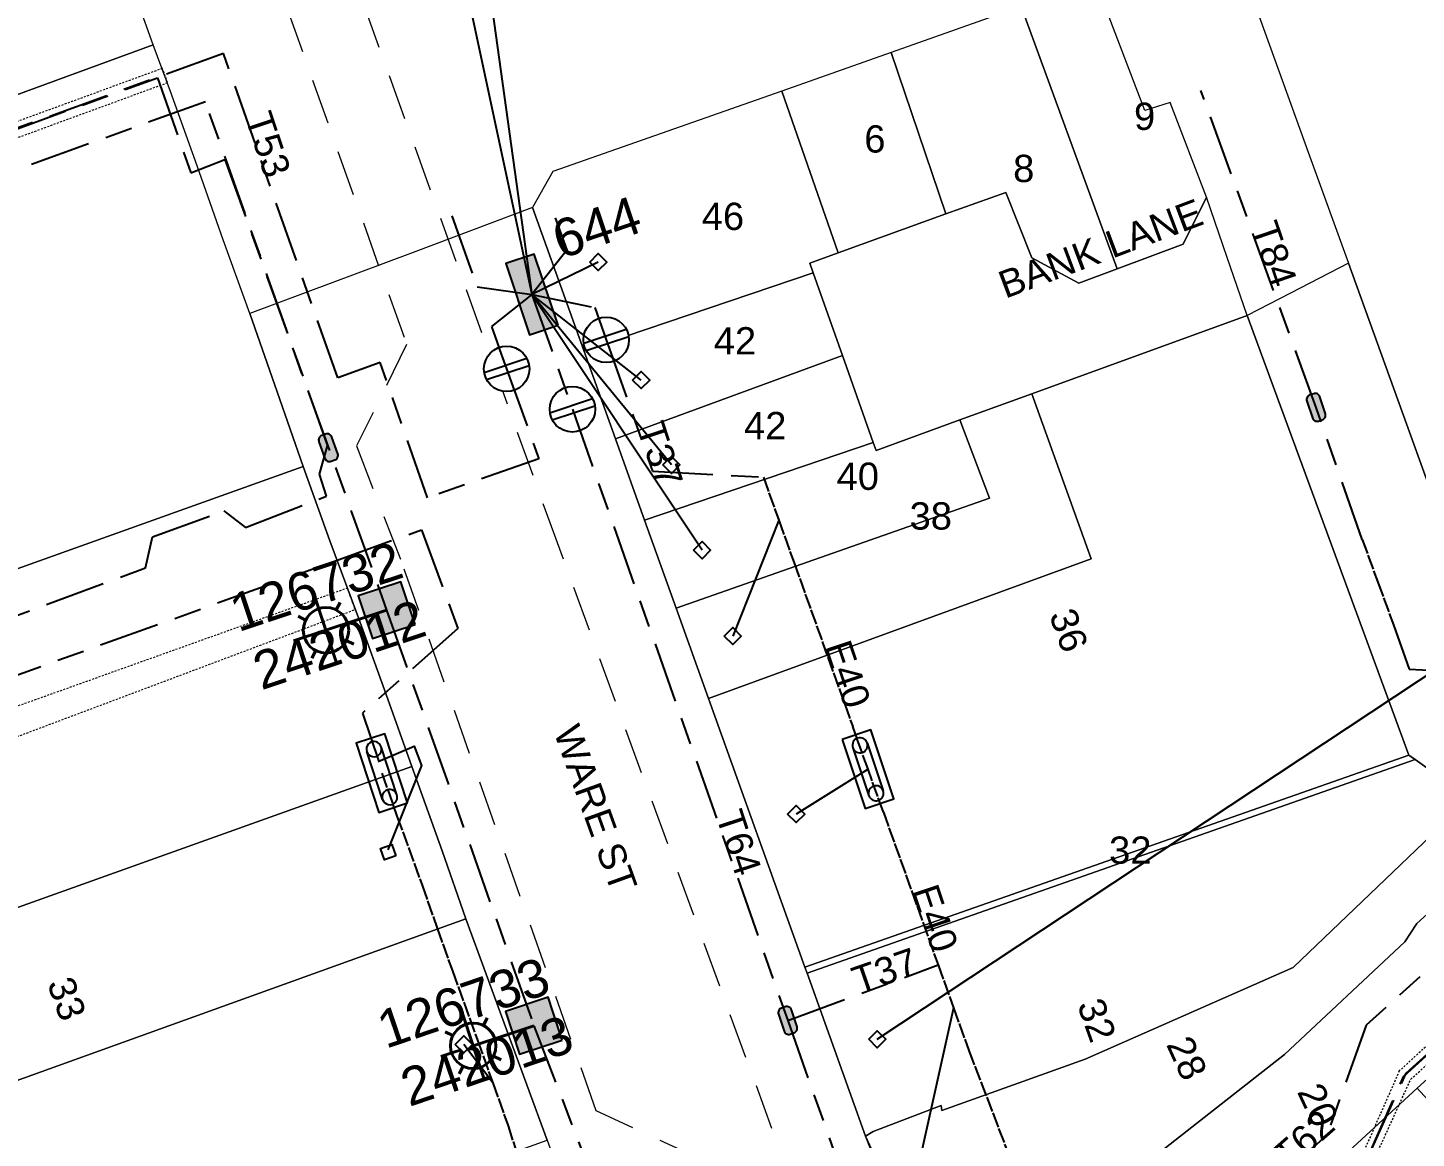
# Model space of a CAD drawing. Header units: metres. Extents: x 309980 to 311407, y 6249141 to 6251386.
# Drawn here: x 310832.7 to 310924.3, y 6250151.2 to 6250224.4 of the extents above; entities that cross this region are included whole.
import ezdxf
from ezdxf.enums import TextEntityAlignment as Align

# ---------------------------------------------------------------- set-up
doc = ezdxf.new("R2010")
doc.units = ezdxf.units.M
for name, pattern in [('Cable Exist OH', [1, 1, 0]), ('Cable Exist UG', [8.2, 4, -1.2, 1.8, -1.2]), ('Dash', [5, 3, -2]), ('HIDDEN', [0.375, 0.25, -0.125]), ('HIDDEN2', [0.1875, 0.125, -0.0625])]:
    doc.linetypes.add(name, pattern=pattern)
doc.layers.get('0').update_dxf_attribs({"color": 6})
for name, color, linetype, lineweight in [('Cadastre Buildings_SP_EXT', 9, 'Continuous', 5), ('Cadastre Developer_SP_EXT', 9, 'Continuous', 5), ('Cadastre Land Parcels_SP_EXT', 9, 'Continuous', 5), ('Cadastre Other Property_SP_EXT', 9, 'HIDDEN', 5), ('Cadastre Roads_SP_EXT', 9, 'Continuous', 5)]:
    doc.layers.add(name, color=color, linetype=linetype, lineweight=lineweight)
for name, color, linetype in [('Equip_LV_EXT', 7, 'Continuous'), ('Equip_SP_SL_EXT', 7, 'Continuous'), ('Mains_HV_EXT', 7, 'Continuous'), ('Mains_LV_EXT', 7, 'Continuous'), ('Mains_SL_EXT', 7, 'Continuous'), ('Services_SP_EXT', 7, 'Continuous'), ('SupportsUG_SP_LV_EXT', 7, 'Continuous'), ('SupportsUG_SP_LV_SL_EXT', 7, 'Continuous')]:
    doc.layers.add(name, color=color, linetype=linetype)
doc.styles.add('COLUMN_LABEL', font='arial.ttf')
doc.styles.add('iecARIAL', font='arial.ttf', dxfattribs={"height": 2})
doc.styles.add('POLE_LABEL', font='arial.ttf')
doc.styles.get("Standard").update_dxf_attribs({"font": 'arial.ttf'})

# ---------------------------------------------------------------- blocks, each defined once
blk = doc.blocks.new('COLUMN_EXT')
blk.add_hatch(color=256).paths.add_polyline_path([(-1.485, 1.485), (-1.485, -1.485), (1.485, -1.485), (1.485, 1.485)])
blk.add_lwpolyline([(-1.485, -1.485), (1.485, -1.485), (1.485, 1.485), (-1.485, 1.485)], close=True)
for tag, height, style, flags, p in [('ASSET_NUM', 2.5, 'COLUMN_LABEL', 8, (2, 2)), ('STRUCTURE_PLANT_NUMBER', 0.2, 'POLE_LABEL', 9, (1.813, 0.031)), ('STREET_CODE', 0.2, 'COLUMN_LABEL', 9, (1.813, -0.2))]:
    blk.add_attdef(tag, text='', height=height, dxfattribs=dict(style=style, flags=flags)).set_placement(p, align=Align.MIDDLE_LEFT)
at = {"flags": 9}
for tag, p in [('OWNED_BY', (1.813, -0.6)), ('STATE', (1.813, -0.8)), ('COLUMN_TYPE', (1.813, -0.4)), ('USAGE', (1.813, -1)), ('STREETNAME', (1.813, -1.6)), ('SUBURB', (1.813, -1.8)), ('LEGEND', (1.813, -1.2)), ('LOCATION', (1.813, -1.4)), ('NOTES', (1.813, -2))]:
    blk.add_attdef(tag, text='', height=0.2, dxfattribs=at).set_placement(p, align=Align.MIDDLE_LEFT)
at = {"flags": 1}
blk.add_attdef('Z', (1.813, -2.351), '', height=0.2, dxfattribs=at)
blk = doc.blocks.new('PILLAR_EXT')
blk.add_hatch(color=256).paths.add_polyline_path([(-2.475, 0.99), (-2.475, -0.99), (2.475, -0.99), (2.475, 0.99)])
blk.add_lwpolyline([(-2.475, -0.99), (2.475, -0.99), (2.475, 0.99), (-2.475, 0.99)], close=True)
at = {"style": 'iecARIAL', "flags": 8}
blk.add_attdef('ASSET_NUM', (1.5, 3.5), '', height=2.5, dxfattribs=at)
for tag, p, flags in [('OWNED_BY', (0, -0.2), 9), ('STATE', (0, -0.4), 9), ('SUPPORT_TYPE', (0, -0.6), 9), ('USAGE', (0, -0.8), 9), ('LEGEND', (0, -1), 9), ('STREETNAME', (0, -1.8), 9), ('SUBURB', (0, -2), 1), ('LOCATION', (0, -1.2), 9), ('NOTES', (0, -1.4), 9), ('PARENT', (0, -1.6), 9)]:
    blk.add_attdef(tag, p, '', height=0.2, dxfattribs=dict(flags=flags))
blk = doc.blocks.new('SL_LANTERN_EXT')
at = {"lineweight": 40}
for p, q in [((0, 1.968), (0, 6.468)), ((-1.459, 5.676), (-1.061, 5.278)), ((1.458, 5.676), (1.06, 5.278)), ((-2.25, 4.218), (2.25, 4.218)), ((-1.459, 2.759), (-1.061, 3.157)), ((1.458, 2.759), (1.06, 3.157)), ((0, 0), (0, 2.721))]:
    blk.add_line(p, q, dxfattribs=at)
blk.add_circle((0, 4.218), 1.5, dxfattribs=at)
at = {"style": 'iecARIAL', "flags": 8}
blk.add_attdef('ASSET_NUM', (1.5, 1.5), '', height=2.5, dxfattribs=at)
for tag, p, height, flags in [('CONSTRUCTED_VOLTAGE', (0.981, -0.653), 0.2, 9), ('CONTROL_TYPE', (0.981, -0.853), 0.2, 9), ('LANTERN_PURPOSE', (0.981, -1.053), 0.2, 9), ('LNUMBER', (2.181, -3.253), 2.5, 8), ('OPERATING_VOLTAGE', (0.981, -1.653), 0.2, 9), ('ORIENTATION', (0.981, -1.853), 0.2, 9), ('LANTERN_TYPE', (0.981, -1.253), 0.2, 9), ('NO_PHASES', (0.981, -1.453), 0.2, 9), ('OWNED_BY', (0.981, -2.053), 0.2, 9), ('STATE', (0.981, -2.253), 0.2, 9), ('CEXIST', (0.981, -2.653), 0.2, 9), ('CNEW', (0.981, -2.853), 0.2, 9), ('USAGE', (0.981, -2.453), 0.2, 9), ('CNUMBER', (0.981, -3.053), 0.2, 9), ('CREMOVE', (0.981, -3.253), 0.2, 9), ('CREPLACE', (0.981, -3.453), 0.2, 9), ('LKINGHEIGHT', (0.981, -3.653), 0.2, 9), ('LBRACKET', (0.981, -3.853), 0.2, 9), ('LBRACKETVOCAB', (0.981, -4.053), 0.2, 9), ('LCATEGORY', (0.981, -4.253), 0.2, 9), ('LCHARGE1', (0.981, -4.453), 0.2, 9), ('LCHARGE1PERCENT', (0.981, -4.653), 0.2, 9), ('LCHARGE2', (0.981, -4.853), 0.2, 9), ('LCHARGE2PERCENT', (0.981, -5.053), 0.2, 9), ('LCHARGE3', (0.981, -5.253), 0.2, 9), ('LCHARGE3PERCENT', (0.981, -5.453), 0.2, 9), ('LEXIST', (0.981, -5.653), 0.2, 9), ('LLAMP', (0.981, -5.853), 0.2, 9), ('LLAMPVOCAB', (0.981, -6.053), 0.2, 9), ('LMAST', (0.981, -6.253), 0.2, 9), ('LMASTVOCAB', (0.981, -6.453), 0.2, 9), ('LNEW', (0.981, -6.653), 0.2, 9), ('LANTNUMBER', (0.981, -6.853), 0.2, 9), ('LOUTREACH', (0.981, -7.253), 0.2, 9), ('LOUTREACHVOCAB', (0.981, -7.453), 0.2, 9), ('LRATECODE', (0.981, -7.653), 0.2, 9), ('LREMOVE', (0.981, -7.853), 0.2, 9), ('LREPLACE', (0.981, -8.053), 0.2, 9), ('LTYPE', (0.981, -8.253), 0.2, 9), ('STREETNAME', (0.981, -9.253), 0.2, 9), ('LTYPEVOCAB', (0.981, -8.453), 0.2, 9), ('LEGEND', (0.981, -8.653), 0.2, 9), ('LOCATION', (0.981, -8.853), 0.2, 9), ('NOTES', (0.981, -9.053), 0.2, 9), ('SUBURB', (0.981, -9.453), 0.2, 1)]:
    blk.add_attdef(tag, p, '', height=height, dxfattribs=dict(flags=flags))
blk = doc.blocks.new('CCP_EXT')
at = {"flags": 9}
for tag, p in [('STATE', (0, -1.8)), ('USAGE', (0, -1.2)), ('LEGEND', (0, -1.4)), ('LIFE_SUPPORT', (0, -1.6)), ('NOTES', (0, -2))]:
    blk.add_attdef(tag, text='', height=0.2, dxfattribs=at).set_placement(p, align=Align.MIDDLE_LEFT)
blk.add_wipeout([(0, 0.566), (0.566, 0), (0, -0.566), (-0.566, 0)])
blk.add_lwpolyline([(-0.566, 0), (0, 0.566), (0.566, 0), (0, -0.566), (-0.566, 0)])
at = {"flags": 1}
blk.add_attdef('Z', (0, 0), '', height=0.2, dxfattribs=at)
at = {"flags": 9}
for tag, p in [('CCP_TYPE', (0, 0)), ('OPERATING_VOLTAGE', (0, -0.6)), ('ORIENTATION', (0, -0.8)), ('OWNED_BY', (0, -1)), ('CONSTRUCTED_VOLTAGE', (0, -0.2)), ('NO_PHASES', (0, -0.4))]:
    blk.add_attdef(tag, text='', height=0.2, dxfattribs=at).set_placement(p, align=Align.MIDDLE_LEFT)
blk = doc.blocks.new('LV_STJ_EXT')
h = blk.add_hatch(color=256)
edge = h.paths.add_edge_path()
edge.add_ellipse((-0.586, 0.131), major_axis=(0.226, 0.226), ratio=1, start_angle=44.99996, end_angle=135)
edge.add_line((-0.906, 0.131), (-0.906, -0.131))
edge.add_ellipse((-0.586, -0.131), major_axis=(0.226, 0.226), ratio=1, start_angle=134.99996, end_angle=225)
edge.add_line((-0.586, -0.451), (0.586, -0.451))
edge.add_ellipse((0.586, -0.131), major_axis=(-0.226, 0.226), ratio=1, start_angle=134.99996, end_angle=225)
edge.add_line((0.906, -0.131), (0.906, 0.131))
edge.add_ellipse((0.586, 0.131), major_axis=(-0.226, 0.226), ratio=1, start_angle=224.99996, end_angle=315)
edge.add_line((0.586, 0.451), (-0.586, 0.451))
blk.add_lwpolyline([(-0.906, 0.131), (-0.906, -0.131, 0.414214), (-0.586, -0.451), (0.586, -0.451, 0.414214), (0.906, -0.131), (0.906, 0.131, 0.414214), (0.586, 0.451), (-0.586, 0.451, 0.414214)], format="xyb", close=True)
at = {"flags": 1}
blk.add_attdef('Z', (0, 0), '', height=0.2, dxfattribs=at)
at = {"flags": 9}
for tag, p in [('ORIENTATION', (0, 0)), ('USAGE', (0, -0.2)), ('LEGEND', (0, -0.4)), ('NOTES', (0, -0.6))]:
    blk.add_attdef(tag, text='', height=0.2, dxfattribs=at).set_placement(p, align=Align.MIDDLE_LEFT)
blk = doc.blocks.new('LV_UG_LINKS_CLOSED_EXT')
blk.add_wipeout([(-1.056, 1.057), (-1.18, 0.916), (-1.286, 0.761), (-1.371, 0.594), (-1.435, 0.417), (-1.476, 0.234), (-1.493, 0.047), (-1.487, -0.14), (-1.458, -0.326), (-1.406, -0.506), (-1.331, -0.678), (-1.236, -0.839), (-1.121, -0.988), (-0.988, -1.12), (-0.84, -1.235), (-0.679, -1.331), (-0.506, -1.406), (-0.326, -1.458), (-0.141, -1.487), (0.047, -1.493), (0.233, -1.476), (0.416, -1.435), (0.593, -1.371), (0.76, -1.286), (0.915, -1.181), (1.056, -1.057), (1.18, -0.916), (1.286, -0.761), (1.371, -0.594), (1.435, -0.417), (1.476, -0.234), (1.493, -0.047), (1.487, 0.14), (1.458, 0.326), (1.406, 0.506), (1.331, 0.678), (1.236, 0.839), (1.121, 0.988), (0.988, 1.12), (0.84, 1.235), (0.679, 1.331), (0.506, 1.406), (0.326, 1.458), (0.141, 1.487), (-0.047, 1.493), (-0.233, 1.476), (-0.416, 1.435), (-0.593, 1.371), (-0.76, 1.286), (-0.915, 1.181)])
for p, q in [((-0.25, -1.479), (-0.25, 1.479)), ((0.25, -1.479), (0.25, 1.479))]:
    blk.add_line(p, q)
blk.add_circle((0, 0), 1.5)
at = {"flags": 9}
for tag, p in [('ACTUAL_STATUS', (0, 0)), ('OPERATING_VOLTAGE', (0, -0.6)), ('ORIENTATION', (0, -0.8)), ('STATE', (0, -1)), ('CONSTRUCTED_VOLTAGE', (0, -0.2)), ('NO_PHASES', (0, -0.4)), ('SWITCH_TYPE', (0, -1.2)), ('USAGE', (0, -1.4)), ('NOTES', (0, -1.6))]:
    blk.add_attdef(tag, text='', height=0.2, dxfattribs=at).set_placement(p, align=Align.MIDDLE_LEFT)
at = {"flags": 1}
blk.add_attdef('Z', (0, 0), '', height=0.2, dxfattribs=at)
blk = doc.blocks.new('LV_UG_LINKS_BOX_SOLID_EXT')
for p, q in [((-1.667, 0.5), (1.667, 0.5)), ((-1.667, -0.5), (1.667, -0.5))]:
    blk.add_line(p, q)
blk.add_lwpolyline([(-2.4, -1), (2.4, -1), (2.4, 1), (-2.4, 1)], close=True)
for points in [[(-2.167, 0, 1), (-1.167, 0, 1)], [(1.167, 0, 1), (2.167, 0, 1)]]:
    blk.add_lwpolyline(points, format="xyb", close=True)
for tag, p, flags in [('ACTUAL_STATUS', (0, 0), 9), ('Z', (0, 0), 1), ('CONNECTOR_TYPE', (0, -0.2), 9), ('OPERATING_VOLTAGE', (0, -0.8), 9), ('ORIENTATION', (0, -1), 9), ('CONSTRUCTED_VOLTAGE', (0, -0.4), 9), ('NO_PHASES', (0, -0.6), 9), ('OWNED_BY', (0, -1.2), 9), ('STATE', (0, -1.4), 9), ('USAGE', (0, -1.6), 9), ('NOTES', (0, -1.8), 9)]:
    blk.add_attdef(tag, p, '', height=0.2, dxfattribs=dict(flags=flags))

msp = doc.modelspace()

# ---------------------------------------------------------------- linework, layer by layer
at = {"layer": 'Cadastre Buildings_SP_EXT', "linetype": 'Continuous'}
msp.add_lwpolyline([(310843.895, 6250215.329), (310842.13, 6250220.247), (310841.004, 6250223.314), (310804.906, 6250210.095), (310806.101, 6250207.091), (310797.551, 6250204.012), (310793.024, 6250194.713), (310797.691, 6250181.552), (310799.285, 6250177.057), (310850.897, 6250195.505), (310849.176, 6250200.422), (310847.366, 6250205.589), (310845.609, 6250210.462), (310843.895, 6250215.329)], close=True, dxfattribs=at)
at = {"layer": 'Cadastre Developer_SP_EXT', "linetype": 'Dash'}
for points in [[(310837.968, 6250273.048), (310867.009, 6250192.235)], [(310835.559, 6250265.339), (310838.018, 6250258.256), (310834.655, 6250251.832), (310843.317, 6250228.672), (310849.836, 6250225.699), (310857.719, 6250203.546), (310854.416, 6250196.86), (310857.562, 6250188.74)]]:
    msp.add_lwpolyline(points, dxfattribs=at)
at = {"layer": 'Cadastre Land Parcels_SP_EXT', "linetype": 'Continuous'}
msp.add_lwpolyline([(310928.336, 6250287.788), (310895.565, 6250276.126), (310909.143, 6250238.566), (310911.969, 6250230.748), (310917.304, 6250215.987), (310919.863, 6250208.914), (310927.809, 6250186.93)], dxfattribs=at)
for points in [[(310800.64, 6250213.849), (310801.386, 6250211.748), (310804.906, 6250210.095), (310841.004, 6250223.314), (310839.306, 6250228.074), (310800.64, 6250213.849)], [(310910.496, 6250213.279), (310908.091, 6250219.509), (310906.423, 6250218.975), (310903.158, 6250227.59), (310898.264, 6250225.853), (310904.604, 6250208.546), (310908.964, 6250210.158), (310910.496, 6250213.279)], [(310904.604, 6250208.546), (310898.264, 6250225.853), (310889.698, 6250222.802), (310893.301, 6250212.172), (310897.267, 6250213.585), (310898.969, 6250209.277), (310902.068, 6250207.597), (310904.604, 6250208.546)], [(310893.301, 6250212.172), (310889.698, 6250222.802), (310882.469, 6250220.25), (310886.195, 6250209.607), (310893.301, 6250212.172)], [(310886.195, 6250209.607), (310882.469, 6250220.25), (310867.356, 6250214.951), (310866.031, 6250212.577), (310869.408, 6250203.161), (310884.55, 6250208.27), (310884.318, 6250208.922), (310886.195, 6250209.607)], [(310871.502, 6250197.322), (310886.487, 6250202.821), (310884.55, 6250208.27), (310869.408, 6250203.161), (310871.502, 6250197.322)], [(310884.002, 6250162.479), (310923.855, 6250176.476), (310913.191, 6250205.468), (310898.982, 6250200.305), (310902.895, 6250189.406), (310877.639, 6250180.21), (310884.002, 6250162.479)], [(310873.423, 6250191.968), (310888.512, 6250197.096), (310886.487, 6250202.821), (310871.502, 6250197.322), (310873.423, 6250191.968)], [(310877.639, 6250180.21), (310902.895, 6250189.406), (310898.982, 6250200.305), (310894.227, 6250198.578), (310896.18, 6250193.412), (310875.505, 6250186.161), (310877.639, 6250180.21)], [(310875.505, 6250186.161), (310896.18, 6250193.412), (310894.227, 6250198.578), (310888.7, 6250196.569), (310888.512, 6250197.096), (310873.423, 6250191.968), (310875.505, 6250186.161)], [(310861.635, 6250165.679), (310860.059, 6250170.169), (310858.061, 6250175.73), (310806.448, 6250157.283), (310807.543, 6250154.399), (310807.143, 6250146.199), (310806.321, 6250129.135), (310809.948, 6250130.437), (310821.314, 6250134.643), (310816.484, 6250149.422), (310824.056, 6250152.147), (310861.635, 6250165.679)], [(310884.143, 6250162.083), (310924.274, 6250176.178), (310923.855, 6250176.476), (310884.002, 6250162.479), (310884.143, 6250162.083)], [(310927.876, 6250173.615), (310924.274, 6250176.178), (310884.143, 6250162.083), (310887.997, 6250151.332), (310888.492, 6250151.645), (310892.984, 6250153.367), (310893.024, 6250153.036), (310902.484, 6250156.413), (310916.205, 6250162.47), (310927.876, 6250173.615)], [(310931.023, 6250171.366), (310928.641, 6250173.066), (310927.876, 6250173.615), (310916.205, 6250162.47), (310902.484, 6250156.413), (310893.024, 6250153.036), (310892.984, 6250153.367), (310888.492, 6250151.645), (310887.997, 6250151.332), (310891.458, 6250143.854), (310896.903, 6250146.022), (310897.011, 6250145.671), (310907.291, 6250150.171), (310915.646, 6250156.72), (310923.585, 6250164.159), (310924.369, 6250165.374), (310931.023, 6250171.366)], [(310936.437, 6250165.458), (310931.023, 6250171.366), (310924.369, 6250165.374), (310923.585, 6250164.159), (310915.646, 6250156.72), (310907.291, 6250150.171), (310897.011, 6250145.671), (310896.903, 6250146.022), (310891.458, 6250143.854), (310897.698, 6250130.07), (310915.507, 6250146.364), (310919.885, 6250150.357), (310924.397, 6250154.497), (310932.252, 6250161.604), (310933.225, 6250162.499), (310936.437, 6250165.458)], [(310834.08, 6250139.276), (310845.765, 6250143.481), (310866.991, 6250151.078), (310861.635, 6250165.679), (310824.056, 6250152.147), (310829.154, 6250137.493), (310834.08, 6250139.276)], [(310955.606, 6250120.39), (310924.397, 6250154.497), (310919.885, 6250150.357), (310926.835, 6250142.664), (310951.258, 6250116.132), (310955.035, 6250119.862), (310955.606, 6250120.39)], [(310891.458, 6250143.854), (310887.997, 6250151.332), (310891.101, 6250143.496), (310895.434, 6250131.793), (310898.328, 6250128.695), (310897.698, 6250130.07), (310891.458, 6250143.854)]]:
    msp.add_lwpolyline(points, close=True, dxfattribs=at)
at = {"layer": 'Cadastre Other Property_SP_EXT', "linetype": 'HIDDEN2'}
for points in [[(310805.55, 6250208.559), (310805.919, 6250207.629), (310841.951, 6250220.823), (310841.606, 6250221.761), (310820.476, 6250214.024), (310819.873, 6250215.667), (310815.177, 6250213.947), (310815.78, 6250212.305), (310805.55, 6250208.559)], [(310808.425, 6250168.828), (310854.323, 6250186.073), (310853.818, 6250187.485), (310807.656, 6250170.974), (310808.425, 6250168.828)], [(310898.521, 6250128.565), (310921.456, 6250149.559), (310923.975, 6250155.094), (310944.373, 6250173.759), (310942.701, 6250173.469), (310923.22, 6250155.643), (310920.828, 6250150.225), (310898.053, 6250129.376), (310898.521, 6250128.565)]]:
    msp.add_lwpolyline(points, close=True, dxfattribs=at)
at = {"layer": 'Cadastre Roads_SP_EXT', "linetype": 'Continuous'}
msp.add_lwpolyline([(310904.604, 6250208.546), (310902.068, 6250207.597), (310898.969, 6250209.277), (310897.267, 6250213.585), (310893.301, 6250212.172), (310886.195, 6250209.607), (310884.318, 6250208.922), (310884.55, 6250208.27), (310886.487, 6250202.821), (310888.512, 6250197.096), (310888.7, 6250196.569), (310894.227, 6250198.578), (310898.982, 6250200.305), (310913.191, 6250205.468), (310911.871, 6250209.295), (310910.496, 6250213.279), (310908.964, 6250210.158), (310904.604, 6250208.546)], close=True, dxfattribs=at)
msp.add_lwpolyline([(310927.809, 6250186.93), (310919.863, 6250208.914), (310916.048, 6250206.944), (310913.191, 6250205.468), (310923.855, 6250176.476), (310924.274, 6250176.178), (310927.876, 6250173.615)], dxfattribs=at)
at = {"layer": 'Mains_HV_EXT', "linetype": 'Cable Exist UG'}
msp.add_lwpolyline([(310900.108, 6250130.73), (310921.175, 6250150.009), (310923.509, 6250155.291), (310940.666, 6250170.883)], dxfattribs=at)
at = {"layer": 'Mains_LV_EXT', "linetype": 'Cable Exist UG'}
for points in [[(310917.728, 6250199.405), (310910.127, 6250220.303)], [(310852.555, 6250196.744), (310844.449, 6250219.563), (310823.965, 6250212.164), (310818.24, 6250213.502)], [(310860.699, 6250212.032), (310862.373, 6250207.363), (310865.988, 6250206.857)], [(310867.527, 6250211.913), (310868.299, 6250209.765), (310865.988, 6250206.857)], [(310922.835, 6250185.066), (310923.859, 6250182.149), (310939.109, 6250181.331), (310941.871, 6250182.397), (310944.322, 6250184.253), (310963.662, 6250201.876)], [(310965.044, 6250200.444), (310944.154, 6250181.356), (310940.635, 6250176.271), (310921.024, 6250158.659), (310918.439, 6250151.4), (310896.071, 6250131.305), (310897.185, 6250128.486), (310903.312, 6250121.417)], [(310920.765, 6250190.698), (310917.728, 6250199.405)], [(310803.756, 6250170.321), (310803.202, 6250175.003), (310840.488, 6250188.828), (310840.954, 6250190.877), (310845.667, 6250192.584), (310847.085, 6250191.482), (310852.429, 6250193.547), (310851.968, 6250195), (310852.507, 6250196.876)], [(310882.867, 6250158.97), (310892.788, 6250162.633)]]:
    msp.add_lwpolyline(points, dxfattribs=at)
at = {"layer": 'Mains_LV_EXT', "linetype": 'Cable Exist OH'}
for points in [[(310881.257, 6250194.797), (310882.27, 6250191.972)], [(310882.27, 6250191.972), (310883.283, 6250189.148)], [(310920.765, 6250190.698), (310921.8, 6250187.881)], [(310883.283, 6250189.148), (310887.151, 6250178.36)], [(310921.8, 6250187.881), (310922.835, 6250185.066)], [(310888.163, 6250175.536), (310887.151, 6250178.36)], [(310856.085, 6250175.281), (310857.084, 6250172.452)], [(310889.175, 6250172.711), (310888.163, 6250175.536)], [(310889.175, 6250172.711), (310892.788, 6250162.633)], [(310858.739, 6250167.896), (310859.737, 6250165.066)], [(310859.737, 6250165.066), (310860.737, 6250162.236)], [(310892.788, 6250162.633), (310893.8, 6250159.809)], [(310893.8, 6250159.809), (310894.814, 6250156.984)], [(310894.814, 6250156.984), (310901.11, 6250140.559)], [(310863.401, 6250154.854), (310864.413, 6250152.031)], [(310864.413, 6250152.031), (310868.831, 6250138.129)]]:
    msp.add_lwpolyline(points, dxfattribs=at)
at = {"layer": 'Mains_SL_EXT', "linetype": 'Cable Exist UG'}
for points in [[(310817.889, 6250213.667), (310823.734, 6250214.752), (310841.274, 6250221.144), (310843.477, 6250214.864), (310845.728, 6250215.76), (310856.401, 6250186.029)], [(310866.117, 6250158.625), (310872.21, 6250142.759), (310876.98, 6250144.625)]]:
    msp.add_lwpolyline(points, dxfattribs=at)
at = {"layer": 'Services_SP_EXT'}
for points in [[(310858.448, 6250241.96), (310865.988, 6250206.857)], [(310862.8, 6250229.799), (310865.988, 6250206.857)], [(310893.8, 6250159.809), (310891.348, 6250148.732)]]:
    msp.add_lwpolyline(points, dxfattribs=at)

# ---------------------------------------------------------------- block references
at = {"layer": 'Equip_LV_EXT'}
for name, p, rotation in [('LV_STJ_EXT', (310917.728, 6250199.405), 108.0176180398707), ('LV_STJ_EXT', (310852.555, 6250196.744), 289.747274769297), ('LV_UG_LINKS_BOX_SOLID_EXT', (310856.085, 6250175.281), 108.2066941122638), ('LV_UG_LINKS_BOX_SOLID_EXT', (310888.163, 6250175.536), 288.5358472918775), ('LV_STJ_EXT', (310882.867, 6250158.97), 288.2724413137764)]:
    msp.add_blockref(name, p, dxfattribs=dict(at, rotation=rotation))
at = {"layer": 'Equip_SP_SL_EXT'}
ref = msp.add_blockref('SL_LANTERN_EXT', (310856.401, 6250186.029), dxfattribs=dict(at, rotation=108.3067343622072))
ref.add_attrib('ASSET_NUM', '126732', dxfattribs={"layer": '0', "height": 2.5, "rotation": 18.34978, "style": 'iecARIAL'}).set_placement((310857.901, 6250187.529), align=Align.BOTTOM_RIGHT)
ref = msp.add_blockref('SL_LANTERN_EXT', (310866.117, 6250158.625), dxfattribs=dict(at, rotation=108.3067343622072))
ref.add_attrib('ASSET_NUM', '126733', dxfattribs={"layer": '0', "height": 2.5, "rotation": 18.75234, "style": 'iecARIAL'}).set_placement((310867.617, 6250160.125), align=Align.BOTTOM_RIGHT)
at = {"layer": 'SupportsUG_SP_LV_EXT'}
ref = msp.add_blockref('PILLAR_EXT', (310865.988, 6250206.857), dxfattribs=dict(at, rotation=108.5148180820898))
ref.add_attrib('ASSET_NUM', '644', dxfattribs={"layer": '0', "height": 2.5, "rotation": 18.62359, "style": 'iecARIAL'}).set_placement((310867.488, 6250210.357), align=Align.MIDDLE_LEFT)
at = {"layer": 'SupportsUG_SP_LV_SL_EXT'}
ref = msp.add_blockref('COLUMN_EXT', (310856.401, 6250186.029), dxfattribs=dict(at, rotation=108.3067343622072))
ref.add_attrib('ASSET_NUM', '242012', dxfattribs={"layer": '0', "height": 2.5, "rotation": 18.34978, "style": 'COLUMN_LABEL'}).set_placement((310858.401, 6250186.779), align=Align.TOP_RIGHT)
ref = msp.add_blockref('COLUMN_EXT', (310866.117, 6250158.625), dxfattribs=dict(at, rotation=108.3067343622072))
ref.add_attrib('ASSET_NUM', '242013', dxfattribs={"layer": '0', "height": 2.5, "rotation": 18.75234, "style": 'COLUMN_LABEL'}).set_placement((310868.117, 6250159.375), align=Align.TOP_RIGHT)

# ---------------------------------------------------------------- texts
at = {"layer": 'Cadastre Land Parcels_SP_EXT'}
for s, p in [('9', (310905.714, 6250217.701)), ('6', (310887.916, 6250216.208)), ('8', (310897.739, 6250214.262)), ('46', (310877.19, 6250211.105)), ('42', (310877.987, 6250202.894)), ('42', (310879.981, 6250197.302)), ('40', (310886.091, 6250193.964)), ('38', (310890.905, 6250191.345)), ('32', (310904.068, 6250169.304))]:
    msp.add_text(s, height=1.8, dxfattribs=at).set_placement(p)
for s, rotation, p in [('36', 289.73163, (310900.094, 6250185.724)), ('33', 289.85831, (310833.978, 6250161.421)), ('32', 289.73135, (310901.942, 6250160.015)), ('28', 294.57303, (310907.812, 6250157.393)), ('20', 295.0062, (310916.446, 6250154.279))]:
    msp.add_text(s, height=1.8, rotation=rotation, dxfattribs=at).set_placement(p)
at = {"layer": 'Cadastre Roads_SP_EXT'}
for s, rotation, p in [('BANK LANE', 20.56776, (310897.218, 6250206.562)), ('WARE ST', 289.81767, (310867.392, 6250178.041))]:
    msp.add_text(s, height=1.8, rotation=rotation, dxfattribs=at).set_placement(p)
at = {"layer": 'Mains_LV_EXT'}
for s, rotation, p in [('T53', 288.45521, (310847.039, 6250218.518)), ('T84', 288.84267, (310913.405, 6250211.288)), ('E40', 288.58177, (310885.254, 6250183.648)), ('T64', 288.27244, (310878.104, 6250172.482)), ('E40', 288.58057, (310891.026, 6250167.547)), ('T37', 19.15501, (310887.517, 6250160.687)), ('T62', 41.30652, (310915.856, 6250149))]:
    msp.add_text(s, height=1.8, rotation=rotation, dxfattribs=at).set_placement(p)

# ---------------------------------------------------------------- next in the draw order: block references
at = {"layer": 'Services_SP_EXT'}
for p in [(310870.368, 6250208.991), (310873.19, 6250201.206), (310875.189, 6250195.609), (310877.211, 6250189.985), (310879.236, 6250184.322), (310883.426, 6250172.587), (310888.773, 6250157.73), (310861.497, 6250157.394)]:
    msp.add_blockref('CCP_EXT', p, dxfattribs=at)
at = {"layer": 'Services_SP_EXT', "rotation": 154.4636659546485}
msp.add_blockref('CCP_EXT', (310856.5, 6250170.072), dxfattribs=at)

# ---------------------------------------------------------------- next in the draw order: linework, layer by layer
at = {"layer": 'Cadastre Buildings_SP_EXT', "linetype": 'Continuous'}
msp.add_lwpolyline([(310799.285, 6250177.057), (310801.114, 6250172.008), (310806.448, 6250157.283), (310858.061, 6250175.73), (310856.363, 6250180.472), (310854.533, 6250185.523), (310852.659, 6250190.596), (310850.897, 6250195.505), (310799.285, 6250177.057)], close=True, dxfattribs=at)
at = {"layer": 'Cadastre Developer_SP_EXT', "linetype": 'Dash'}
for points in [[(310867.009, 6250192.235), (310889.958, 6250129.615)], [(310882.283, 6250136.186), (310877.176, 6250149.798), (310870.23, 6250153.013), (310857.562, 6250188.74)]]:
    msp.add_lwpolyline(points, dxfattribs=at)
at = {"layer": 'Cadastre Roads_SP_EXT', "linetype": 'Continuous'}
msp.add_lwpolyline([(310869.408, 6250203.161), (310866.031, 6250212.577), (310858.144, 6250209.624), (310847.366, 6250205.589), (310849.176, 6250200.422), (310850.897, 6250195.505), (310852.659, 6250190.596), (310854.533, 6250185.523), (310856.363, 6250180.472), (310858.061, 6250175.73), (310860.059, 6250170.169), (310861.635, 6250165.679), (310866.991, 6250151.078), (310872.785, 6250135.085), (310880.593, 6250138.671), (310891.101, 6250143.496), (310887.997, 6250151.332), (310884.143, 6250162.083), (310884.002, 6250162.479), (310877.639, 6250180.21), (310875.505, 6250186.161), (310873.423, 6250191.968), (310871.502, 6250197.322), (310869.408, 6250203.161)], close=True, dxfattribs=at)
at = {"layer": 'Mains_LV_EXT', "linetype": 'Cable Exist UG'}
for points in [[(310797.142, 6250169.063), (310798.932, 6250169.9), (310858.69, 6250191.324), (310861.105, 6250184.813), (310854.804, 6250179.247), (310855.883, 6250176.053)], [(310870.998, 6250112.776), (310879.315, 6250120.19), (310894.242, 6250129.326), (310898.259, 6250128.894), (310921.205, 6250150.076), (310923.671, 6250155.502), (310936.15, 6250166.776), (310939.252, 6250169.77), (310939.905, 6250171.464)], [(310882.867, 6250158.97), (310885.88, 6250150.422), (310893.96, 6250130.361), (310896.179, 6250126.926), (310900.29, 6250121.847), (310905.94, 6250115.225)]]:
    msp.add_lwpolyline(points, dxfattribs=at)
at = {"layer": 'Mains_LV_EXT', "linetype": 'Cable Exist OH'}
for points in [[(310857.084, 6250172.452), (310858.739, 6250167.895)], [(310860.737, 6250162.237), (310862.388, 6250157.679)], [(310862.388, 6250157.679), (310863.401, 6250154.854)]]:
    msp.add_lwpolyline(points, dxfattribs=at)
at = {"layer": 'Mains_SL_EXT', "linetype": 'Cable Exist UG'}
msp.add_lwpolyline([(310856.401, 6250186.029), (310866.117, 6250158.625)], dxfattribs=at)
at = {"layer": 'Services_SP_EXT'}
for points in [[(310888.773, 6250157.73), (310969.508, 6250211.153)], [(310870.368, 6250208.991), (310865.988, 6250206.857)], [(310882.27, 6250191.972), (310879.236, 6250184.322)], [(310855.837, 6250176.049), (310858.226, 6250177.051), (310858.69, 6250175.781), (310856.484, 6250170.215)], [(310888.163, 6250175.536), (310883.426, 6250172.587)], [(310863.401, 6250154.854), (310861.497, 6250157.394)]]:
    msp.add_lwpolyline(points, dxfattribs=at)

# ---------------------------------------------------------------- next in the draw order: texts
at = {"layer": 'Mains_LV_EXT'}
msp.add_text('T37', height=1.8, rotation=288.27244, dxfattribs=at).set_placement((310872.926, 6250198.082))

# ---------------------------------------------------------------- next in the draw order: block references
at = {"layer": 'Equip_LV_EXT'}
for p, rotation in [((310870.89, 6250203.859), 288.2724413137764), ((310864.318, 6250201.942), 288.587368020598), ((310868.658, 6250199.279), 288.2724413137764)]:
    msp.add_blockref('LV_UG_LINKS_CLOSED_EXT', p, dxfattribs=dict(at, rotation=rotation))

# ---------------------------------------------------------------- next in the draw order: linework, layer by layer
at = {"layer": 'Mains_LV_EXT', "linetype": 'Cable Exist UG'}
for points in [[(310864.318, 6250201.942), (310866.444, 6250196.014), (310859.094, 6250193.442), (310855.97, 6250202.372), (310853.171, 6250201.354), (310845.64, 6250222.747), (310822.735, 6250214.447), (310818.24, 6250213.502)], [(310865.988, 6250206.857), (310863.312, 6250204.745), (310864.318, 6250201.942)], [(310865.988, 6250206.857), (310870.139, 6250205.991), (310870.89, 6250203.859)], [(310865.988, 6250206.857), (310868.658, 6250199.279)], [(310870.89, 6250203.859), (310873.94, 6250195.206), (310881.257, 6250194.797)], [(310868.658, 6250199.279), (310882.867, 6250158.97)]]:
    msp.add_lwpolyline(points, dxfattribs=at)
at = {"layer": 'Services_SP_EXT'}
for points in [[(310873.19, 6250201.206), (310865.988, 6250206.857)], [(310877.211, 6250189.984), (310865.988, 6250206.857)], [(310875.189, 6250195.609), (310865.988, 6250206.857)]]:
    msp.add_lwpolyline(points, dxfattribs=at)

doc.saveas('drawing.dxf')
